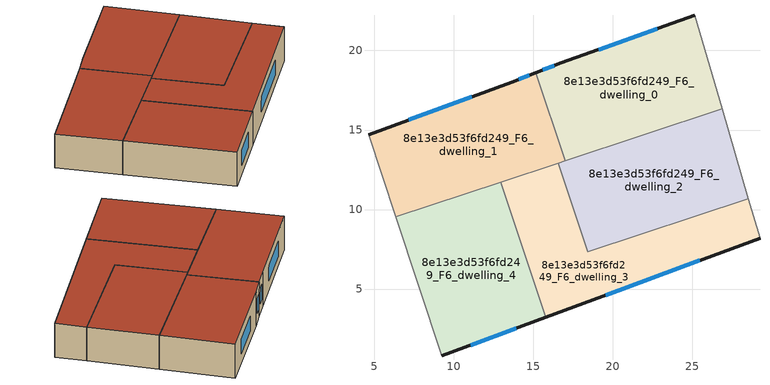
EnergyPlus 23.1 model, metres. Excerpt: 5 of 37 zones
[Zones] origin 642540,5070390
8e13e3d53f6fd249_F6_dwelling_0
 floor to 8e13e3d53f6fd249_F5_dwelling_0 (EU_floor_Construction): 25.17,22.22 26.89,16.32 17.01,13.06 15.18,18.6 16.76,19.22 z18
 wall outside (EU_wall_Construction): 25.17,22.22 16.76,19.22 15.18,18.6 z18:21
 wall adiabatic (EU_wall_Construction): 26.89,16.32 25.17,22.22 z18:21
 wall to 8e13e3d53f6fd249_F6_dwelling_1 (EU_wall_Construction): 15.18,18.6 17.01,13.06 z18:21
 wall to 8e13e3d53f6fd249_F6_dwelling_2 (EU_wall_Construction): 17.01,13.06 26.89,16.32 z18:21
 window (EU_Window_Construction): 16.32,19.04 15.62,18.77 / 22.81,21.38 19.12,20.06 z18.84:20.16
 roof outside (EU_roof_Construction): 26.89,16.32 25.17,22.22 16.76,19.22 15.18,18.6 17.01,13.06 z21
8e13e3d53f6fd249_F6_dwelling_1
 floor to 8e13e3d53f6fd249_F5_dwelling_1 (EU_floor_Construction): 15.18,18.6 17.01,13.06 6.36,9.54 4.65,14.72 13.66,18.02 z18
 wall outside (EU_wall_Construction): 15.18,18.6 13.66,18.02 4.65,14.72 z18:21
 wall adiabatic (EU_wall_Construction): 4.65,14.72 6.36,9.54 z18:21
 wall to 8e13e3d53f6fd249_F6_dwelling_4 (EU_wall_Construction): 6.36,9.54 12.97,11.72 z18:21
 wall to 8e13e3d53f6fd249_F6_dwelling_3 (EU_wall_Construction): 12.97,11.72 16.58,12.92 z18:21
 wall to 8e13e3d53f6fd249_F6_dwelling_2 (EU_wall_Construction): 16.58,12.92 17.01,13.06 z18:21
 window (EU_Window_Construction): 11.14,17.09 7.18,15.64 / 14.75,18.44 14.08,18.18 z18.84:20.16
 roof outside (EU_roof_Construction): 17.01,13.06 15.18,18.6 13.66,18.02 4.65,14.72 6.36,9.54 z21
8e13e3d53f6fd249_F6_dwelling_2
 floor to 8e13e3d53f6fd249_F5_dwelling_2 (EU_floor_Construction): 26.89,16.32 28.54,10.69 18.42,7.34 16.58,12.92 z18
 wall to 8e13e3d53f6fd249_F6_dwelling_3 (EU_wall_Construction): 16.58,12.92 18.42,7.34 28.54,10.69 z18:21
 wall adiabatic (EU_wall_Construction): 28.54,10.69 26.89,16.32 z18:21
 roof outside (EU_roof_Construction): 28.54,10.69 26.89,16.32 16.58,12.92 18.42,7.34 z21
8e13e3d53f6fd249_F6_dwelling_3
 floor to 8e13e3d53f6fd249_F5_dwelling_3 (EU_floor_Construction): 28.54,10.69 29.27,8.21 15.78,3.22 12.97,11.72 16.58,12.92 18.42,7.34 z18
 wall outside (EU_wall_Construction): 15.78,3.22 29.27,8.21 z18:21
 wall adiabatic (EU_wall_Construction): 29.27,8.21 28.54,10.69 z18:21
 wall to 8e13e3d53f6fd249_F6_dwelling_4 (EU_wall_Construction): 12.97,11.72 15.78,3.22 z18:21
 window (EU_Window_Construction): 19.56,4.62 25.49,6.81 z18.84:20.16
 roof outside (EU_roof_Construction): 29.27,8.21 28.54,10.69 18.42,7.34 16.58,12.92 12.97,11.72 15.78,3.22 z21
8e13e3d53f6fd249_F6_dwelling_4
 floor to 8e13e3d53f6fd249_F5_dwelling_4 (EU_floor_Construction): 12.97,11.72 15.78,3.22 9.25,0.81 6.36,9.54 z18
 wall outside (EU_wall_Construction): 9.25,0.81 15.78,3.22 z18:21
 wall adiabatic (EU_wall_Construction): 6.36,9.54 9.25,0.81 z18:21
 window (EU_Window_Construction): 11.08,1.48 13.95,2.54 z18.84:20.16
 roof outside (EU_roof_Construction): 15.78,3.22 12.97,11.72 6.36,9.54 9.25,0.81 z21
[Building]
EU S2 Campaign: North Axis=0; Terrain=City; Solar Distribution=FullExterior
[Site:Location]
Lyon-Bron: Latitude=45.75; Longitude=5; Time Zone=1; Elevation=198
[SizingPeriod:WeatherFileDays]
AnnualSizingPeriod: Begin Month=1; Begin Day of Month=1; End Month=12; End Day of Month=31; Day of Week for Start Day=Monday; Use Weather File Daylight Saving Period=No; Use Weather File Rain and Snow Indicators=No
[MATERIAL]
EU_InternalMass_Material: Roughness=MediumRough; Thickness=0.1; Conductivity=1; Density=1800; Specific Heat=900; Thermal Absorptance=0.9; Solar Absorptance=0.7; Visible Absorptance=0.7
[MATERIAL:NOMASS] Roughness=MediumRough; Thermal Absorptance=0.9; Solar Absorptance=0.7; Visible Absorptance=0.7
Name | Thermal Resistance
EU_wall_NoMass | 0.776494
EU_roof_NoMass | 0.486893
EU_floor_NoMass | 0.421597
[WINDOWMATERIAL:SIMPLEGLAZINGSYSTEM]
EU_Window_SimpleGlazing: UFactor=4.24961; Solar Heat Gain Coefficient=0.83; Visible Transmittance=0.83
[CONSTRUCTION]
EU_wall_Construction: EU_wall_NoMass
EU_roof_Construction: EU_roof_NoMass
EU_floor_Construction: EU_floor_NoMass
EU_Window_Construction: EU_Window_SimpleGlazing
EU_InternalMass_Construction: EU_InternalMass_Material
[ZONE] Type=1; Multiplier=1; Ceiling Height=autocalculate; Floor Area=autocalculate; Part of Total Floor Area=Yes
Name | Volume
8e13e3d53f6fd249_F6_dwelling_0 | 189.475
8e13e3d53f6fd249_F6_dwelling_1 | 189.479
8e13e3d53f6fd249_F6_dwelling_2 | 189.482
8e13e3d53f6fd249_F6_dwelling_3 | 189.466
8e13e3d53f6fd249_F6_dwelling_4 | 189.473
[INTERNALMASS] Construction=EU_InternalMass_Construction
Name | Zone or ZoneList | Surface Area
8e13e3d53f6fd249_F6_dwelling_0_EU_InternalMass | 8e13e3d53f6fd249_F6_dwelling_0 | 63.1582
8e13e3d53f6fd249_F6_dwelling_1_EU_InternalMass | 8e13e3d53f6fd249_F6_dwelling_1 | 63.1596
8e13e3d53f6fd249_F6_dwelling_2_EU_InternalMass | 8e13e3d53f6fd249_F6_dwelling_2 | 63.1616
8e13e3d53f6fd249_F6_dwelling_3_EU_InternalMass | 8e13e3d53f6fd249_F6_dwelling_3 | 63.1551
8e13e3d53f6fd249_F6_dwelling_4_EU_InternalMass | 8e13e3d53f6fd249_F6_dwelling_4 | 63.16
[OTHEREQUIPMENT] Fuel Type=Electricity; Design Level Calculation Method=Watts/Area; Power per Zone Floor Area=1; Fraction Latent=0; Fraction Radiant=0; Fraction Lost=0; Carbon Dioxide Generation Rate=0; EndUse Subcategory=EU_Step8_InternalGains
Name | Zone or ZoneList or Space or SpaceList | Schedule
EU_Step8_InternalGain_8e13e3d53f6fd249_F6_dwelling_0_f000 | 8e13e3d53f6fd249_F6_dwelling_0 | EU_Step8_GainSchedule_8e13e3d53f6fd249_F6_dwelling_0_f000
EU_Step8_InternalGain_8e13e3d53f6fd249_F6_dwelling_1_f000 | 8e13e3d53f6fd249_F6_dwelling_1 | EU_Step8_GainSchedule_8e13e3d53f6fd249_F6_dwelling_1_f000
EU_Step8_InternalGain_8e13e3d53f6fd249_F6_dwelling_2_f000 | 8e13e3d53f6fd249_F6_dwelling_2 | EU_Step8_GainSchedule_8e13e3d53f6fd249_F6_dwelling_2_f000
EU_Step8_InternalGain_8e13e3d53f6fd249_F6_dwelling_3_f000 | 8e13e3d53f6fd249_F6_dwelling_3 | EU_Step8_GainSchedule_8e13e3d53f6fd249_F6_dwelling_3_f000
EU_Step8_InternalGain_8e13e3d53f6fd249_F6_dwelling_4_f000 | 8e13e3d53f6fd249_F6_dwelling_4 | EU_Step8_GainSchedule_8e13e3d53f6fd249_F6_dwelling_4_f000
[ZONEVENTILATION:DESIGNFLOWRATE] Schedule=EU_AlwaysOn; Design Flow Rate Calculation Method=AirChanges/Hour; Air Changes per Hour=0.693814; Ventilation Type=Natural; Fan Pressure Rise=0; Fan Total Efficiency=1; Constant Term Coefficient=1; Temperature Term Coefficient=0; Velocity Term Coefficient=0; Velocity Squared Term Coefficient=0; Minimum Indoor Temperature=-100; Maximum Indoor Temperature=100; Delta Temperature=-100; Minimum Outdoor Temperature=-100; Maximum Outdoor Temperature=100; Maximum Wind Speed=40
Name | Zone or ZoneList or Space or SpaceList
EU_ConstantAir_8e13e3d53f6fd249_F6_dwelling_0 | 8e13e3d53f6fd249_F6_dwelling_0
EU_ConstantAir_8e13e3d53f6fd249_F6_dwelling_1 | 8e13e3d53f6fd249_F6_dwelling_1
EU_ConstantAir_8e13e3d53f6fd249_F6_dwelling_2 | 8e13e3d53f6fd249_F6_dwelling_2
EU_ConstantAir_8e13e3d53f6fd249_F6_dwelling_3 | 8e13e3d53f6fd249_F6_dwelling_3
EU_ConstantAir_8e13e3d53f6fd249_F6_dwelling_4 | 8e13e3d53f6fd249_F6_dwelling_4
[HVACTEMPLATE:THERMOSTAT] Constant Heating Setpoint=20; Constant Cooling Setpoint=50
EU_HeatOnly_8e13e3d53f6fd249_F0_dwelling_0; EU_HeatOnly_8e13e3d53f6fd249_F0_dwelling_1; EU_HeatOnly_8e13e3d53f6fd249_F0_dwelling_2; EU_HeatOnly_8e13e3d53f6fd249_F0_dwelling_3; EU_HeatOnly_8e13e3d53f6fd249_F0_dwelling_4; EU_HeatOnly_8e13e3d53f6fd249_F0_dwelling_5; EU_HeatOnly_8e13e3d53f6fd249_F1_dwelling_0; EU_HeatOnly_8e13e3d53f6fd249_F1_dwelling_1; EU_HeatOnly_8e13e3d53f6fd249_F1_dwelling_2; EU_HeatOnly_8e13e3d53f6fd249_F1_dwelling_3; EU_HeatOnly_8e13e3d53f6fd249_F1_dwelling_4; EU_HeatOnly_8e13e3d53f6fd249_F1_dwelling_5; EU_HeatOnly_8e13e3d53f6fd249_F2_dwelling_0; EU_HeatOnly_8e13e3d53f6fd249_F2_dwelling_1; EU_HeatOnly_8e13e3d53f6fd249_F2_dwelling_2; EU_HeatOnly_8e13e3d53f6fd249_F2_dwelling_3; EU_HeatOnly_8e13e3d53f6fd249_F2_dwelling_4; EU_HeatOnly_8e13e3d53f6fd249_F3_dwelling_0; EU_HeatOnly_8e13e3d53f6fd249_F3_dwelling_1; EU_HeatOnly_8e13e3d53f6fd249_F3_dwelling_2; EU_HeatOnly_8e13e3d53f6fd249_F3_dwelling_3; EU_HeatOnly_8e13e3d53f6fd249_F3_dwelling_4; EU_HeatOnly_8e13e3d53f6fd249_F4_dwelling_0; EU_HeatOnly_8e13e3d53f6fd249_F4_dwelling_1; EU_HeatOnly_8e13e3d53f6fd249_F4_dwelling_2; EU_HeatOnly_8e13e3d53f6fd249_F4_dwelling_3; EU_HeatOnly_8e13e3d53f6fd249_F4_dwelling_4; EU_HeatOnly_8e13e3d53f6fd249_F5_dwelling_0; EU_HeatOnly_8e13e3d53f6fd249_F5_dwelling_1; EU_HeatOnly_8e13e3d53f6fd249_F5_dwelling_2; EU_HeatOnly_8e13e3d53f6fd249_F5_dwelling_3; EU_HeatOnly_8e13e3d53f6fd249_F5_dwelling_4; EU_HeatOnly_8e13e3d53f6fd249_F6_dwelling_0; EU_HeatOnly_8e13e3d53f6fd249_F6_dwelling_1; EU_HeatOnly_8e13e3d53f6fd249_F6_dwelling_2; EU_HeatOnly_8e13e3d53f6fd249_F6_dwelling_3; EU_HeatOnly_8e13e3d53f6fd249_F6_dwelling_4
[HVACTEMPLATE:ZONE:IDEALLOADSAIRSYSTEM] System Availability Schedule=EU_AlwaysOn; Maximum Heating Supply Air Temperature=50; Minimum Cooling Supply Air Temperature=13; Maximum Heating Supply Air Humidity Ratio=0.0156; Minimum Cooling Supply Air Humidity Ratio=0.0077; Heating Limit=NoLimit; Cooling Limit=NoLimit; Heating Availability Schedule=EU_AlwaysOn; Cooling Availability Schedule=EU_CoolingOff; Dehumidification Control Type=ConstantSensibleHeatRatio; Cooling Sensible Heat Ratio=0.7; Dehumidification Setpoint=60; Humidification Control Type=None; Humidification Setpoint=30; Outdoor Air Method=None; Outdoor Air Flow Rate per Person=0.00944; Outdoor Air Flow Rate per Zone Floor Area=0; Outdoor Air Flow Rate per Zone=0; Demand Controlled Ventilation Type=None; Outdoor Air Economizer Type=NoEconomizer; Heat Recovery Type=None; Sensible Heat Recovery Effectiveness=0.7; Latent Heat Recovery Effectiveness=0.65
Name | Template Thermostat
8e13e3d53f6fd249_F6_dwelling_0 | EU_HeatOnly_8e13e3d53f6fd249_F6_dwelling_0
8e13e3d53f6fd249_F6_dwelling_1 | EU_HeatOnly_8e13e3d53f6fd249_F6_dwelling_1
8e13e3d53f6fd249_F6_dwelling_2 | EU_HeatOnly_8e13e3d53f6fd249_F6_dwelling_2
8e13e3d53f6fd249_F6_dwelling_3 | EU_HeatOnly_8e13e3d53f6fd249_F6_dwelling_3
8e13e3d53f6fd249_F6_dwelling_4 | EU_HeatOnly_8e13e3d53f6fd249_F6_dwelling_4
[SIZING:ZONE] Zone Cooling Design Supply Air Temperature Input Method=SupplyAirTemperature; Zone Cooling Design Supply Air Temperature=13; Zone Heating Design Supply Air Temperature Input Method=SupplyAirTemperature; Zone Heating Design Supply Air Temperature=50; Zone Cooling Design Supply Air Humidity Ratio=0.008; Zone Heating Design Supply Air Humidity Ratio=0.008; Cooling Design Air Flow Method=DesignDay; Cooling Design Air Flow Rate=0; Cooling Minimum Air Flow per Zone Floor Area=0.000762; Cooling Minimum Air Flow=0; Cooling Minimum Air Flow Fraction=0.2; Heating Design Air Flow Method=DesignDay; Heating Design Air Flow Rate=0; Heating Maximum Air Flow per Zone Floor Area=0.002032; Heating Maximum Air Flow=0.141576; Heating Maximum Air Flow Fraction=0.3; Account for Dedicated Outdoor Air System=No; Dedicated Outdoor Air System Control Strategy=NeutralSupplyAir; Dedicated Outdoor Air Low Setpoint Temperature for Design=autosize; Dedicated Outdoor Air High Setpoint Temperature for Design=autosize; Zone Load Sizing Method=Sensible Load Only No Latent Load; Zone Latent Cooling Design Supply Air Humidity Ratio Input Method=HumidityRatioDifference; Zone Cooling Design Supply Air Humidity Ratio Difference=0.005; Zone Latent Heating Design Supply Air Humidity Ratio Input Method=HumidityRatioDifference; Zone Humidification Design Supply Air Humidity Ratio Difference=0.005
8e13e3d53f6fd249_F6_dwelling_0; 8e13e3d53f6fd249_F6_dwelling_1; 8e13e3d53f6fd249_F6_dwelling_2; 8e13e3d53f6fd249_F6_dwelling_3; 8e13e3d53f6fd249_F6_dwelling_4
[SCHEDULE:CONSTANT]
Name | Hourly Value
EU_AlwaysOn | 1
EU_CoolingOff | 0
[SCHEDULE:FILE] Column Number=1; Rows to Skip at Top=0; Number of Hours of Data=8760; Column Separator=Comma; Interpolate to Timestep=No; Minutes per Item=60; Adjust Schedule for Daylight Savings=Yes
Name | File
EU_Step8_GainSchedule_8e13e3d53f6fd249_F6_dwelling_0_f000 | ../../schedules/8e13e3d53f6fd249/8e13e3d53f6fd249_F6_dwelling_0_f000_gain.csv
EU_Step8_GainSchedule_8e13e3d53f6fd249_F6_dwelling_1_f000 | ../../schedules/8e13e3d53f6fd249/8e13e3d53f6fd249_F6_dwelling_1_f000_gain.csv
EU_Step8_GainSchedule_8e13e3d53f6fd249_F6_dwelling_2_f000 | ../../schedules/8e13e3d53f6fd249/8e13e3d53f6fd249_F6_dwelling_2_f000_gain.csv
EU_Step8_GainSchedule_8e13e3d53f6fd249_F6_dwelling_3_f000 | ../../schedules/8e13e3d53f6fd249/8e13e3d53f6fd249_F6_dwelling_3_f000_gain.csv
EU_Step8_GainSchedule_8e13e3d53f6fd249_F6_dwelling_4_f000 | ../../schedules/8e13e3d53f6fd249/8e13e3d53f6fd249_F6_dwelling_4_f000_gain.csv
